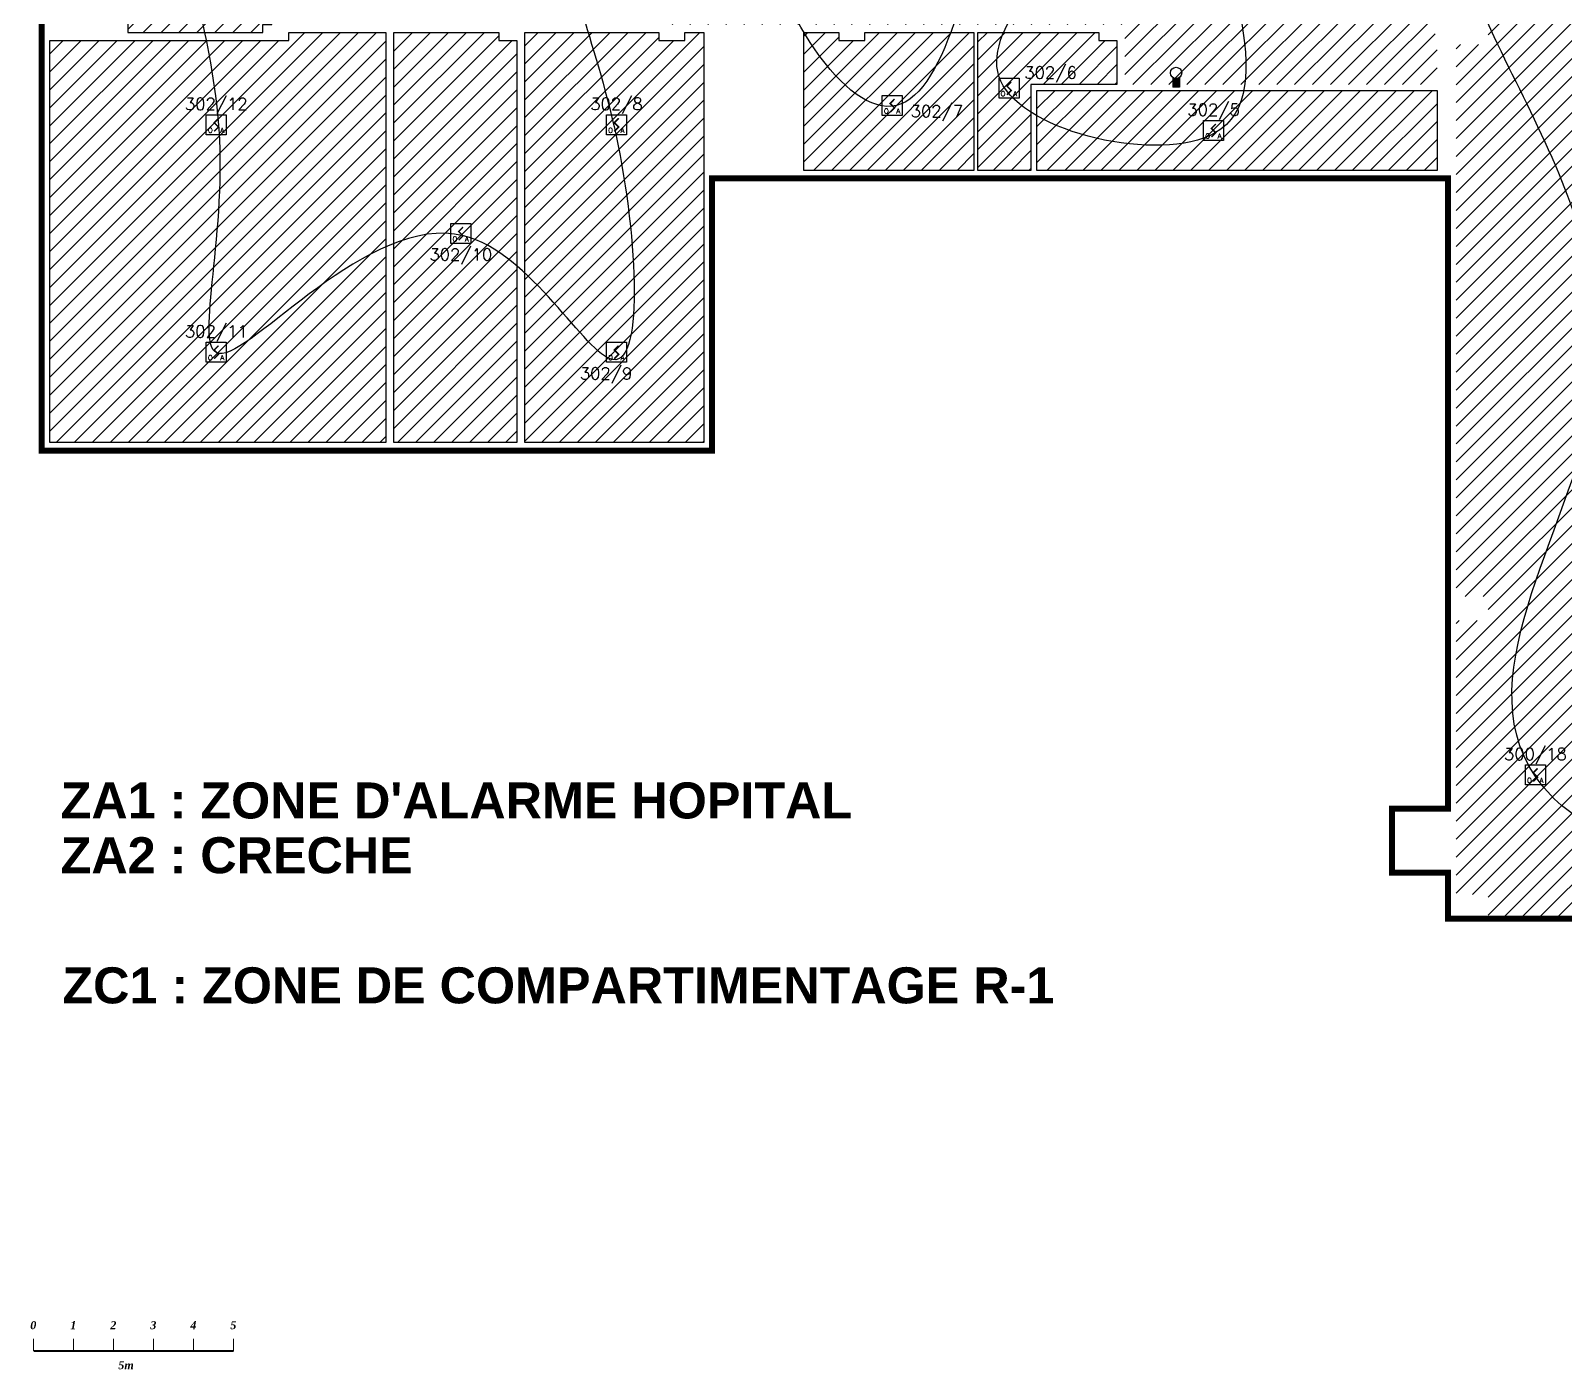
# Model space of a CAD drawing. Header units: millimetres. Extents: x 47 to 157, y 86 to 160.
# Drawn here: x 56.33 to 94.69, y 86.29 to 119.75 of the extents above; entities that cross this region are included whole.
import ezdxf
from ezdxf.enums import TextEntityAlignment as Align

# ---------------------------------------------------------------- set-up
doc = ezdxf.new("R2010")
doc.units = ezdxf.units.MM
for name, color, linetype in [('ATEIS ZONES MES', 7, 'Continuous'), ('JCC-ADRESSAGE', 6, 'Continuous'), ('JCC-FILERIE SDI', 6, 'Continuous'), ('JCC-INDICATEUR ACTION', 1, 'Continuous'), ('JCC-LOCAUX', 4, 'Continuous'), ('JCC-OPTIQUE_A', 1, 'Continuous'), ('JCC-ZONING ZDA-ZDM', 5, 'Continuous')]:
    doc.layers.add(name, color=color, linetype=linetype)
doc.styles.add('JOHNSON', font='')
doc.styles.add('LOCAUX', font='romans.shx', dxfattribs={"width": 0.75})
doc.styles.add('ROMANC9', font='')
doc.styles.get("Standard").update_dxf_attribs({"font": 'romans.shx'})
doc.styles.add('TEXTE', font='romans.shx')
doc.styles.get('JOHNSON').set_extended_font_data('Arial', bold=True)
doc.styles.get('ROMANC9').set_extended_font_data('Times New Roman', italic=True, bold=True)
pattern_1 = [(45, (56.35646, 79.65538), (-0.2245064, 0.2245064), [])]

# ---------------------------------------------------------------- blocks, each defined once
blk = doc.blocks.new('indicateur action')
at = {"layer": 'JCC-INDICATEUR ACTION'}
blk.add_hatch(color=0, dxfattribs=at).paths.add_polyline_path([(0.8, -0.05, -0.315344), (-0.8, -0.05), (-0.8, -2.5), (0.8, -2.5)])
at = {"layer": 'JCC-INDICATEUR ACTION', "color": 0}
for p, q in [((-0.8, -0.05), (-0.8, -2.5)), ((0.8, -2.5), (-0.8, -2.5)), ((0.8, -0.05), (0.8, -2.5))]:
    blk.add_line(p, q, dxfattribs=at)
blk.add_circle((0, 1.1), 1.4, dxfattribs=at)
at = {"layer": 'JCC-ADRESSAGE', "style": 'TEXTE'}
blk.add_attdef('ADRESSE', text='', height=3, dxfattribs=at).set_placement((0, 5), align=Align.MIDDLE)
at = {"layer": 'JCC-LOCAUX', "lineweight": 0, "style": 'LOCAUX', "width": 0.75, "flags": 8}
for p in [(0, 13.75), (0, 11.25), (0, 8.75)]:
    blk.add_attdef('PIECE', text='', height=1.75, dxfattribs=at).set_placement(p, align=Align.MIDDLE)
blk = doc.blocks.new('optique_a')
at = {"layer": 'JCC-OPTIQUE_A', "color": 0}
blk.add_lwpolyline([(-2.5, 2.5), (2.5, 2.5), (2.5, -2.5), (-2.5, -2.5)], close=True, dxfattribs=at)
at = {"layer": 'JCC-OPTIQUE_A', "color": 0, "const_width": 0.385}
blk.add_lwpolyline([(0.54, 1.63), (-0.54, 0.54), (0.54, -0.54), (-0.54, -1.63)], dxfattribs=at)
at = {"layer": 'JCC-ADRESSAGE', "style": 'TEXTE'}
blk.add_attdef('ADRESSE', text='', height=3, dxfattribs=at).set_placement((0, 5), align=Align.MIDDLE)
at = {"layer": 'JCC-LOCAUX', "style": 'LOCAUX', "width": 0.85, "flags": 8}
for p in [(0, 13.75), (0, 11.25), (0, 8.75)]:
    blk.add_attdef('PIECE', text='', height=1.75, dxfattribs=at).set_placement(p, align=Align.MIDDLE)
at = {"layer": 'JCC-OPTIQUE_A', "color": 0}
for s, p in [('O', (-1.5, -2)), ('A', (1.5, -2))]:
    blk.add_text(s, height=1.25, dxfattribs=at).set_placement(p, align=Align.CENTER)
blk = doc.blocks.new('ECHELLE')
at = {"linetype": 'Continuous', "lineweight": 20}
for p, q in [((0, 3), (0, 0)), ((10, 0), (10, 3)), ((20, 0), (20, 3)), ((30, 0), (30, 3)), ((40, 0), (40, 3)), ((50, 0), (50, 3))]:
    blk.add_line(p, q, dxfattribs=at)
at = {"linetype": 'Continuous', "lineweight": 20, "const_width": 0.5, "flags": 128}
blk.add_lwpolyline([(0, 0), (50, 0)], dxfattribs=at)
at = {"linetype": 'Continuous', "style": 'ROMANC9'}
for s, p in [('0', (-0.83, 5.42)), ('1', (9.17, 5.42)), ('2', (19.17, 5.42)), ('3', (29.17, 5.42)), ('4', (39.17, 5.42)), ('5', (49.17, 5.42)), ('5m', (21.17, -4.58))]:
    blk.add_text(s, height=2, dxfattribs=at).set_placement(p)

msp = doc.modelspace()

# ---------------------------------------------------------------- hatches: boundary and pattern name
at = {"layer": 'JCC-ZONING ZDA-ZDM'}
h = msp.add_hatch(dxfattribs=at)
h.set_pattern_fill('ANSI31', color=31, scale=0.1, style=0)
h.set_pattern_definition(pattern_1)
h.paths.add_polyline_path([(100.754, 105.205), (100.754, 98.005), (100.057, 98.005), (100.057, 97.555), (97.057, 97.555), (97.057, 98.555), (96.457, 98.555), (96.457, 97.555), (92.756, 97.555), (92.756, 98.155), (91.956, 98.155), (91.956, 105.005), (92.756, 105.005), (92.756, 105.605), (91.956, 105.605), (91.956, 119.405), (92.756, 119.405), (92.756, 120.005), (91.431, 120.005), (91.431, 119.405), (91.481, 119.405), (91.481, 118.405), (83.681, 118.405), (83.681, 119.905), (72.356, 119.905), (72.356, 126.705), (72.681, 126.705), (72.681, 127.105), (72.031, 127.105), (72.031, 131.805), (68.331, 131.805), (68.331, 141.505), (94.409, 141.505), (94.409, 159.355), (99.181, 159.355), (99.181, 148.38), (104.192, 148.38), (104.192, 119.805), (102.356, 119.805), (102.356, 112.405), (99.806, 112.405), (99.806, 112.805), (99.056, 112.805), (99.056, 105.005), (99.656, 105.005), (99.656, 105.205)])
h = msp.add_hatch(dxfattribs=at)
h.set_pattern_fill('ANSI31', color=256, scale=0.1, style=0)
h.set_pattern_definition(pattern_1)
h.paths.add_polyline_path([(76.756, 154.706), (76.756, 141.705), (72.231, 141.705), (72.231, 151.519)])
h.paths.add_polyline_path([(58.017, 141.505), (62.581, 141.505), (62.581, 138.905), (56.806, 138.905), (56.806, 140.653)])
edge = h.paths.add_edge_path()
edge.add_line((62.356, 126.705), (62.356, 119.905))
edge.add_line((62.356, 119.905), (62.131, 119.905))
edge.add_line((62.131, 119.905), (62.131, 119.705))
h = msp.add_hatch(dxfattribs=at)
h.set_pattern_fill('ANSI31', color=256, scale=0.1, style=0)
h.set_pattern_definition(pattern_1)
h.paths.add_polyline_path([(62.356, 126.705), (58.857, 126.705), (58.857, 124.655), (58.257, 124.655), (58.257, 120.205), (58.757, 120.205), (58.757, 119.705), (62.131, 119.705), (62.131, 119.905), (62.356, 119.905)])
h.paths.add_polyline_path([(65.406, 109.455), (65.406, 119.705), (68.031, 119.705), (68.031, 119.505), (68.481, 119.505), (68.481, 109.455)])
h.paths.add_polyline_path([(68.681, 109.455), (68.681, 119.505), (68.681, 119.705), (72.031, 119.705), (72.031, 119.505), (72.681, 119.505), (72.681, 119.705), (73.156, 119.705), (73.156, 109.455)])
edge = h.paths.add_edge_path()
edge.add_line((58.757, 119.505), (62.131, 119.505))
edge.add_line((62.131, 119.505), (62.781, 119.505))
edge.add_line((62.781, 119.505), (62.781, 119.705))
edge.add_line((62.781, 119.705), (65.206, 119.705))
edge.add_line((65.206, 119.705), (65.206, 109.455))
edge.add_line((65.206, 109.455), (56.806, 109.455))
edge.add_line((56.806, 109.455), (56.806, 119.505))
edge.add_line((56.806, 119.505), (58.107, 119.505))
edge.add_line((58.107, 119.505), (58.257, 119.505))
edge.add_line((58.257, 119.505), (58.757, 119.505))
h = msp.add_hatch(dxfattribs=at)
h.set_pattern_fill('ANSI31', color=256, scale=0.1, style=0)
h.set_pattern_definition(pattern_1)
h.paths.add_polyline_path([(79.905, 116.255), (79.905, 119.705), (77.181, 119.705), (77.181, 119.505), (76.531, 119.505), (76.531, 119.704), (75.656, 119.705), (75.656, 116.255)])
h.paths.add_polyline_path([(81.481, 118.255), (81.481, 116.255), (91.481, 116.255), (91.481, 118.255)])
h.paths.add_polyline_path([(81.331, 116.255), (81.331, 118.405), (83.481, 118.405), (83.481, 119.505), (83.031, 119.505), (83.031, 119.705), (80.005, 119.705), (80.005, 116.255)])

# ---------------------------------------------------------------- linework, layer by layer
at = {"layer": 'JCC-FILERIE SDI', "color": 4, "start_tangent": (0, 1), "end_tangent": (1, 0)}
msp.add_spline([(103.234, 156.036), (103.234, 156.688), (97.086, 157.397), (92.75, 157.397), (88.469, 157.343), (84.078, 157.397), (85.474, 156.388), (89.141, 155.854), (94.997, 154.545), (96.095, 152.785), (96.145, 148.963), (97.026, 145.194), (101.465, 145.277), (100.481, 137.748), (96.09, 137.783), (98.464, 135.688), (101.431, 130.291), (97.052, 130.279), (96.102, 123.068), (100.47, 123.032), (99.935, 116.196), (102.88, 114.824), (104.589, 113.045), (101.978, 113.662), (98.619, 112.293), (98.429, 107.986), (98.001, 105.031), (98.215, 103.691), (100.269, 103.726), (101.587, 103.667), (103.189, 103.747), (99.153, 101.196), (100.304, 100.876), (104.637, 101.695), (103.462, 100.92), (99.438, 99.876), (95.425, 99.852), (93.941, 101.11), (95.448, 110.81), (94.093, 117.155), (91.753, 123.044), (92.727, 130.334), (91.755, 137.741), (90.601, 130.364), (88.323, 123.23), (87.412, 122.957), (88.414, 130.243), (87.533, 137.772), (86.379, 131.245), (85.528, 124.384), (85.923, 117.189), (80.576, 118.49), (83.034, 123.068), (84.101, 130.364), (83.098, 137.863), (81.61, 132.429), (80.304, 123.807), (77.844, 117.857), (74.563, 122.987), (75.322, 130.364), (72.467, 132.155), (69.946, 132.945), (69.935, 137.641), (75.011, 137.887), (75.611, 138.173), (69.144, 138.896), (68.175, 138.037), (68.306, 135.131), (69.065, 132.307), (70.918, 131.761), (72.498, 130.061), (72.437, 126.752), (70.007, 122.896), (70.911, 117.356), (70.88, 111.527), (67.144, 114.624), (61.039, 111.679), (61.039, 117.296), (60.28, 123.064), (65.079, 120.058), (65.808, 123.064), (61.647, 125.523), (59.733, 130.319), (59.793, 135.337), (64.167, 130.267), (67.66, 129.994), (70.03, 129.265), (67.873, 131.573), (66.203, 135.125), (65.777, 137.827), (61.822, 137.258), (59.21, 140.203), (62.825, 140.931), (70.6, 140.476), (77.131, 141.083), (77.283, 141.872), (78.247, 142.491), (80.053, 142.997), (86.613, 144.066), (88.496, 145.188), (84.243, 145.37), (79.742, 145.26), (74.295, 144.263), (76.483, 146.811), (83.589, 149.022), (90.147, 148.682), (92.261, 148.913), (91.837, 149.828), (88.587, 149.985), (83.545, 150.182), (79.718, 149.724), (76.741, 148.619), (75.678, 147.738), (73.703, 148.072), (74.888, 151.715), (78.688, 152.878), (83.274, 152.787), (91.749, 152.787), (93.602, 153.455), (97.216, 153.789), (100.588, 152.848), (101.499, 152.909), (101.712, 152.939), (101.924, 152.939)], degree=3, dxfattribs=at)
at = {"layer": 'JCC-ZONING ZDA-ZDM', "color": 113, "const_width": 0.15}
msp.add_lwpolyline([(106.681, 159.555), (83.293, 159.555), (72.031, 151.622), (72.031, 141.705), (57.953, 141.705), (56.606, 140.757), (56.606, 109.255), (73.356, 109.255), (73.356, 116.055), (91.756, 116.055), (91.756, 100.305), (90.356, 100.305), (90.356, 98.705), (91.756, 98.705), (91.756, 97.555), (100.057, 97.555)], dxfattribs=at)
at = {"layer": 'JCC-ZONING ZDA-ZDM'}
for points in [[(62.356, 126.705), (58.857, 126.705), (58.857, 124.655), (58.257, 124.655), (58.257, 120.205), (58.757, 120.205), (58.757, 119.705), (62.131, 119.705), (62.131, 119.905), (62.356, 119.905)], [(65.406, 109.455), (65.406, 119.705), (68.031, 119.705), (68.031, 119.505), (68.481, 119.505), (68.481, 109.455)], [(68.681, 109.455), (68.681, 119.505), (68.681, 119.505), (68.681, 119.705), (72.031, 119.705), (72.031, 119.505), (72.681, 119.505), (72.681, 119.705), (73.156, 119.705), (73.156, 109.455), (68.681, 109.455)], [(81.481, 116.255), (81.481, 118.255), (83.481, 118.255), (91.481, 118.255), (91.481, 116.255)]]:
    msp.add_lwpolyline(points, close=True, dxfattribs=at)
for points in [[(58.757, 119.505), (62.131, 119.505), (62.781, 119.505), (62.781, 119.705), (65.206, 119.705), (65.206, 109.455), (56.806, 109.455), (56.806, 119.505), (58.107, 119.505), (58.257, 119.505), (58.757, 119.505)], [(75.656, 119.705), (76.531, 119.704), (76.531, 119.505), (77.181, 119.505), (77.181, 119.705), (79.905, 119.705), (79.905, 116.255), (75.656, 116.255), (75.656, 119.705)], [(80.005, 119.705), (83.031, 119.705), (83.031, 119.505), (83.481, 119.505), (83.481, 118.405), (81.331, 118.405), (81.331, 116.255), (80.005, 116.255), (80.005, 119.705)]]:
    msp.add_lwpolyline(points, dxfattribs=at)

# ---------------------------------------------------------------- block references
at = {"color": 0, "xscale": 0.1, "yscale": 0.1, "zscale": 0.1}
msp.add_blockref('ECHELLE', (56.402, 86.753), dxfattribs=at)
at = {"layer": 'JCC-INDICATEUR ACTION', "lineweight": 0, "xscale": 0.1000000000000014, "yscale": 0.1000000000000014}
msp.add_blockref('indicateur action', (84.96, 118.584), dxfattribs=at)
at = {"layer": 'JCC-OPTIQUE_A', "lineweight": 0}
ref = msp.add_blockref('optique_a', (80.783, 118.309), dxfattribs=dict(at, xscale=0.1000000000000014, yscale=0.1000000000000014))
ref.add_attrib('ADRESSE', '302/6', dxfattribs={"layer": 'JCC-ADRESSAGE', "height": 0.3, "style": 'TEXTE'}).set_placement((81.821, 118.678), align=Align.MIDDLE)
at = {"layer": 'JCC-OPTIQUE_A', "lineweight": 0, "xscale": 0.1000000000000014, "yscale": 0.1000000000000014}
for p, values in [((60.969, 117.394), {'ADRESSE': '302/12'}), ((70.972, 117.394), {'ADRESSE': '302/8'}), ((85.897, 117.252), {'ADRESSE': '302/5'}), ((60.969, 111.712), {'ADRESSE': '302/11'}), ((93.94, 101.148), {'ADRESSE': '300/18'})]:
    msp.add_blockref('optique_a', p, dxfattribs=at).add_auto_attribs(values)
at = {"layer": 'JCC-OPTIQUE_A', "lineweight": 0}
ref = msp.add_blockref('optique_a', (77.866, 117.875), dxfattribs=dict(at, xscale=0.1000000000000014, yscale=0.1000000000000014))
ref.add_attrib('ADRESSE', '302/7', dxfattribs={"layer": 'JCC-ADRESSAGE', "height": 0.3, "style": 'TEXTE'}).set_placement((78.981, 117.714), align=Align.MIDDLE)
ref = msp.add_blockref('optique_a', (67.081, 114.676), dxfattribs=dict(at, xscale=0.1000000000000014, yscale=0.1000000000000014))
ref.add_attrib('ADRESSE', '302/10', dxfattribs={"layer": 'JCC-ADRESSAGE', "height": 0.3, "style": 'TEXTE'}).set_placement((67.081, 114.131), align=Align.MIDDLE)
ref = msp.add_blockref('optique_a', (70.972, 111.712), dxfattribs=dict(at, xscale=0.1000000000000014, yscale=0.1000000000000014))
ref.add_attrib('ADRESSE', '302/9', dxfattribs={"layer": 'JCC-ADRESSAGE', "height": 0.3, "style": 'TEXTE'}).set_placement((70.711, 111.16), align=Align.MIDDLE)

# ---------------------------------------------------------------- texts
at = {"layer": 'ATEIS ZONES MES', "color": 0, "char_height": 0.9, "attachment_point": 1, "style": 'JOHNSON'}
for s, insert, width in [("ZA1 : ZONE D'ALARME HOPITAL", (57.078, 100.959), 30.45065), ('ZA2 : CRECHE', (57.078, 99.59), 30.45065), ('ZC1 : ZONE DE COMPARTIMENTAGE R-1', (57.122, 96.338), 39.97498)]:
    msp.add_mtext(s, dxfattribs=dict(at, insert=insert, width=width))

doc.saveas('drawing.dxf')
